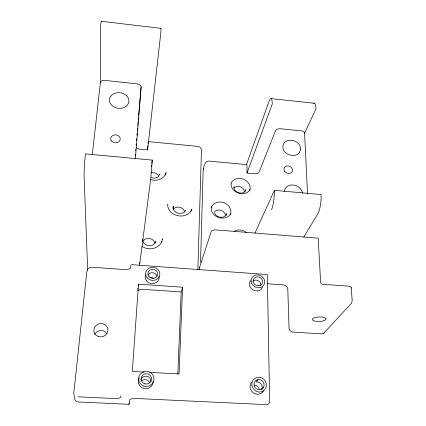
<?xml version="1.0" encoding="UTF-8"?>
<svg xmlns="http://www.w3.org/2000/svg" width="426" height="426" viewBox="0 0 426 426"><rect width="100%" height="100%" fill="white"/><g stroke="black" fill="none" stroke-linecap="round" stroke-linejoin="round"><path stroke-width="0.64" d="M92.293 154.563L100.387 82.745L100.504 26.316A15.267 0.868 -86.2 0 1 101.649 21.662M199.544 269.78L199.618 267.256L211.184 231.563A4.564 2.018 1 0 1 216.371 229.928L318.195 238.155L320.597 282.001A2.348 2.05 36.3 0 0 322.961 284.318L348.01 286.112A4.659 1.688 -3.1 0 1 350.987 288.114M197.856 269.658L201.45 150.596C201.658 148.557 200.044 146.56 197.983 146.406L148.141 141.586M177.823 374.129L181.204 291.954L182.568 287.215L138.493 284.163L138.232 286.123M182.568 287.215L179.069 373.932L149.435 372.377M148.141 141.996L148.056 143.338M233.933 187.227L233.975 186.508M87.5 269.749L86.734 272.523L73.81 392.964L74.433 398.385A4.734 4.473 -36.5 0 0 78.549 401.99L129.041 404.317L129.137 402.996M139.499 263.758L139.59 262.464M136.107 147.215A3.956 2.141 5.5 0 0 139.765 149.143L147.593 149.888L147.87 145.958M138.493 284.163L132.316 371.477L144.169 372.1M135.377 158.701L141.091 87.101A4.521 2.78 7.2 0 0 136.815 83.831L104.972 80.407A4.59 2.79 9.3 0 0 100.387 82.745M135.276 155.927L135.383 154.601M135.702 150.623L135.809 149.297M136.134 145.325L136.245 143.999M136.528 140.692L136.698 138.706M136.98 135.399L137.145 133.413M137.374 130.766L137.598 128.119M137.827 125.473L138.104 122.166M138.221 120.846L138.503 117.533M138.668 115.552L139.403 106.947M139.515 105.627L141.091 87.101M211.445 206.578L211.227 208.697C211.653 217.713 225.753 221.957 230.674 213.82M130.979 264.94L130.723 267.491A6.539 2.545 4.1 0 1 124.009 269.536L91.462 267.198L90.323 267.31L88.267 268.63M147.593 149.888L160.751 33.409A15.086 0.335 -85 0 0 160.836 28.68M120.92 395.61L120.728 397.224A7.135 1.608 2.6 0 1 113.486 398.475L77.931 396.803M151.422 166.678L151.592 165.363M151.842 163.392L152.258 160.107L85.461 153.882A16.385 1.086 -85.6 0 0 84.103 176.678L87.671 270.015M142.481 241.499L142.801 239.023M139.558 265.35L150.24 182.552A16.183 0.421 -85.2 0 0 152.258 160.107M137.795 289.387L137.971 288.082M159.697 175.113L159.878 173.888L159.59 175.006M155.469 242.804L155.676 241.579L155.053 243.012M129.041 404.317L129.823 399.769A6.992 1.566 2.2 0 1 137.145 398.534L267.592 404.7L269.551 402.698M162.295 239.63L162.455 238.752L161.576 242.559M172.919 208.394L173.377 206.088L173.073 207.281C172.839 212.707 180.299 215.109 183.894 212.191M185.257 211.126L185.528 209.986L184.847 211.296M191.668 210.018L191.902 209.091L190.683 211.429C184.884 219.433 170.192 216.397 167.887 206.818L167.642 204.171M203.303 169.639C204.075 166.619 204.336 160.788 208.809 161.055L246.611 164.612M166.156 172.024L165.416 174.399C162.625 179.681 156.102 181.364 150.405 179.58M165.315 175.113L165.991 173.025M225.775 215.945L226.611 213.559L226.073 214.896M246.478 164.542L269.115 101.122A13.504 2.449 -83.5 0 1 272.262 103.987L247.005 173.031L254.572 173.733A3.871 2.008 -0.9 0 0 259.12 172.115L275.452 130.755A4.271 2.428 -2.7 0 1 280.585 128.764L301.39 130.883A4.265 2.402 -3.9 0 1 304.425 133.684L316.017 108.646A13.392 3.227 -82.9 0 0 313.658 103.198M244.966 192.025L245.909 189.533L245.573 190.608M254.982 233.144L274.365 190.347L321.05 194.528A14.09 3.717 -84.6 0 1 317.801 213.772L303.797 237.037M190.869 211.546L191.402 210.529M161.742 241.686L161.848 241.483C158.685 249.199 148.386 250.669 142.156 246.521M250.238 189.171L249.151 190.864C243.39 197.446 229.944 191.828 231.11 183.052M257.959 379.635L256.122 381.92L257.192 381.834A5.171 4.856 52.5 0 1 261.58 389.609M155.155 242.82C152.215 247.405 144.616 246.441 142.891 241.276M261.399 389.705L262.16 388.826M261.974 389.204L263.119 387.884M173.142 209.406C176.183 205.263 183.808 206.983 184.607 212.095M158.786 176.22C157.226 178.068 153.962 178.622 151.305 177.658M324.186 332.898L323.137 333.553L321.406 333.856L293.093 332.104C290.931 332.019 289.137 330.134 289.036 327.993L287.795 289.1L287.289 287.3L285.601 285.617L283.583 284.903L267.118 283.732M323.696 333.254L351.53 303.205L352.195 300.634L351.216 287.672M244.7 191.721C241.979 194.623 235.285 192.754 234.13 188.878L233.906 187.648M225.285 215.844C222.1 218.953 215.844 216.866 214.587 213.032M151.012 172.834C153.988 172.008 157.668 173.483 158.802 176.455M181.204 291.954L144.398 289.44A6.507 2.348 3.1 0 0 137.838 290.756M131.613 264.663L267.336 274.562L269.647 402.266M271.213 98.619L314.505 103.273M101.447 21.3L160.953 28.361M304.569 133.056L307.535 193.899M247.005 173.031L246.979 166.444A3.829 0.612 -84.5 0 0 246.441 164.766M214.102 212.244A6.241 5.474 18.4 0 1 220.87 210.322A6.241 5.474 18.4 0 1 225.476 215.705M234.034 187.914A6.108 5.234 19.8 0 1 240.456 186.897A6.108 5.234 19.8 0 1 244.577 191.886M203.703 168.888A3.791 3.222 15.5 0 0 203.154 170.469L200.587 260.669A4.042 3.674 18.3 0 0 201.072 262.56M234.332 231.196A10.437 9.25 22.7 0 1 246.76 232.612M231.084 183.089A10.043 8.579 19.8 0 1 243.56 179.202A10.043 8.579 19.8 0 1 249.711 190.544M284.296 191.295A9.425 7.94 25.6 0 1 293.312 184.964A9.425 7.94 25.6 0 1 302.524 193.282M274.365 190.347A14.218 2.822 -84.8 0 1 271.506 209.805M211.051 207.867A10.272 8.973 18.4 0 1 223.879 202.669A10.272 8.973 18.4 0 1 230.386 214.779M159.18 276.612A7.056 6.518 7 0 1 151.363 283.647A7.056 6.518 7 0 1 145.527 274.898M153.312 381.6A7.583 7.471 -21.1 0 1 143.668 388.469A7.583 7.471 -21.1 0 1 139.126 377.713M252.762 281.272A4.75 4.308 29.5 0 1 255.978 280.111L256.143 280.116A4.75 4.308 29.5 0 1 260.824 284.685L260.829 284.84A4.75 4.308 29.5 0 1 260.723 285.819M263.763 390.461A7.519 7.061 52.5 0 1 253.529 392.98A7.519 7.061 52.5 0 1 251.383 382.223M262.565 287.151A6.912 6.262 29.5 0 1 253.119 290.005A6.912 6.262 29.5 0 1 250.621 280.452M254.487 385.168A5.08 4.782 53.5 0 1 259.237 389.076M148.136 274.626A4.851 4.478 7 0 1 153.088 272.778A4.851 4.478 7 0 1 156.922 276.33M140.836 379.63A5.213 5.139 -21.1 0 1 150.958 381.478M141.576 380.892A5.128 5.053 -25.8 0 1 149.521 382.34M150.357 277.725A4.771 4.42 6.7 0 1 153.93 278.418M94.625 334.415A6.885 6.502 -14.3 0 1 100.813 330.485A6.885 6.502 -14.3 0 1 107.038 334.043M142.95 241.324A6.518 5.879 7.2 0 1 149.361 238.496A6.518 5.879 7.2 0 1 154.878 242.825M199.9 268.098A4.09 1.624 1.4 0 1 199.618 267.256M300.479 149.164C299.584 159.484 282.103 156.054 282.896 146.459C283.918 136.267 301.145 139.675 300.479 149.164M263.492 387.404L261.676 389.183A5.229 4.904 51.9 0 1 256.628 388.933L255.579 388.065A5.229 4.904 51.9 0 1 254.226 383.07A5.229 4.904 51.9 0 1 257.746 379.651L259.045 379.545A5.229 4.904 51.9 0 1 263.492 387.404M258.129 285.761L257.964 285.755A4.803 4.34 29.3 0 1 253.214 281.117L253.209 280.963A4.803 4.34 29.3 0 1 257.698 276.857L257.863 276.868A4.803 4.34 29.3 0 1 262.597 281.474L262.602 281.634A4.803 4.34 29.3 0 1 258.129 285.761M126.522 95.68L124.642 94.242A9.75 7.854 6.7 0 0 111.926 94.95A9.75 7.854 6.7 0 0 111.745 105.307L113.641 106.772A9.75 7.854 6.7 0 0 126.394 106.069A9.75 7.854 6.7 0 0 126.522 95.68M326.044 318.978L325.789 318.403A6.88 2.252 -1.9 0 0 314.686 317.626A6.88 2.252 -1.9 0 0 316.326 321.337A6.88 2.252 -1.9 0 0 326.044 318.978M284.611 171.225A4.409 3.664 23.8 0 0 292.05 171.902A4.409 3.664 23.8 0 0 288.114 165.9A4.409 3.664 23.8 0 0 284.611 171.225M149.127 276.762A4.904 4.521 7.3 0 0 157.428 275.297A4.904 4.521 7.3 0 0 151.757 269.36A4.904 4.521 7.3 0 0 149.127 276.762M147.401 278.056A7.135 6.571 7.3 0 0 159.51 276.075A7.135 6.571 7.3 0 0 151.384 267.342A7.135 6.571 7.3 0 0 147.401 278.056M143.919 386.105A7.668 7.556 -18.2 0 0 153.813 377.287A7.668 7.556 -18.2 0 0 141.214 373.304A7.668 7.556 -18.2 0 0 143.919 386.105M144.67 383.831A5.272 5.192 -18.1 0 0 151.475 377.782A5.272 5.192 -18.1 0 0 142.822 375.029A5.272 5.192 -18.1 0 0 144.67 383.831M98.528 336.572A7.072 6.662 -12.6 0 0 107.821 328.829A7.072 6.662 -12.6 0 0 96.303 325.251A7.072 6.662 -12.6 0 0 98.528 336.572M251.878 385.434A7.604 7.135 51.9 0 0 263.747 390.674A7.604 7.135 51.9 0 0 261.655 377.878A7.604 7.135 51.9 0 0 251.878 385.434M251.755 283.641A6.986 6.315 29.3 0 0 263.561 285.409A6.986 6.315 29.3 0 0 258.39 274.924A6.986 6.315 29.3 0 0 251.755 283.641M111.852 141.31A4.782 3.967 5.6 0 0 119.983 140.282A4.782 3.967 5.6 0 0 114.599 134.893A4.782 3.967 5.6 0 0 111.852 141.31"/></g></svg>
